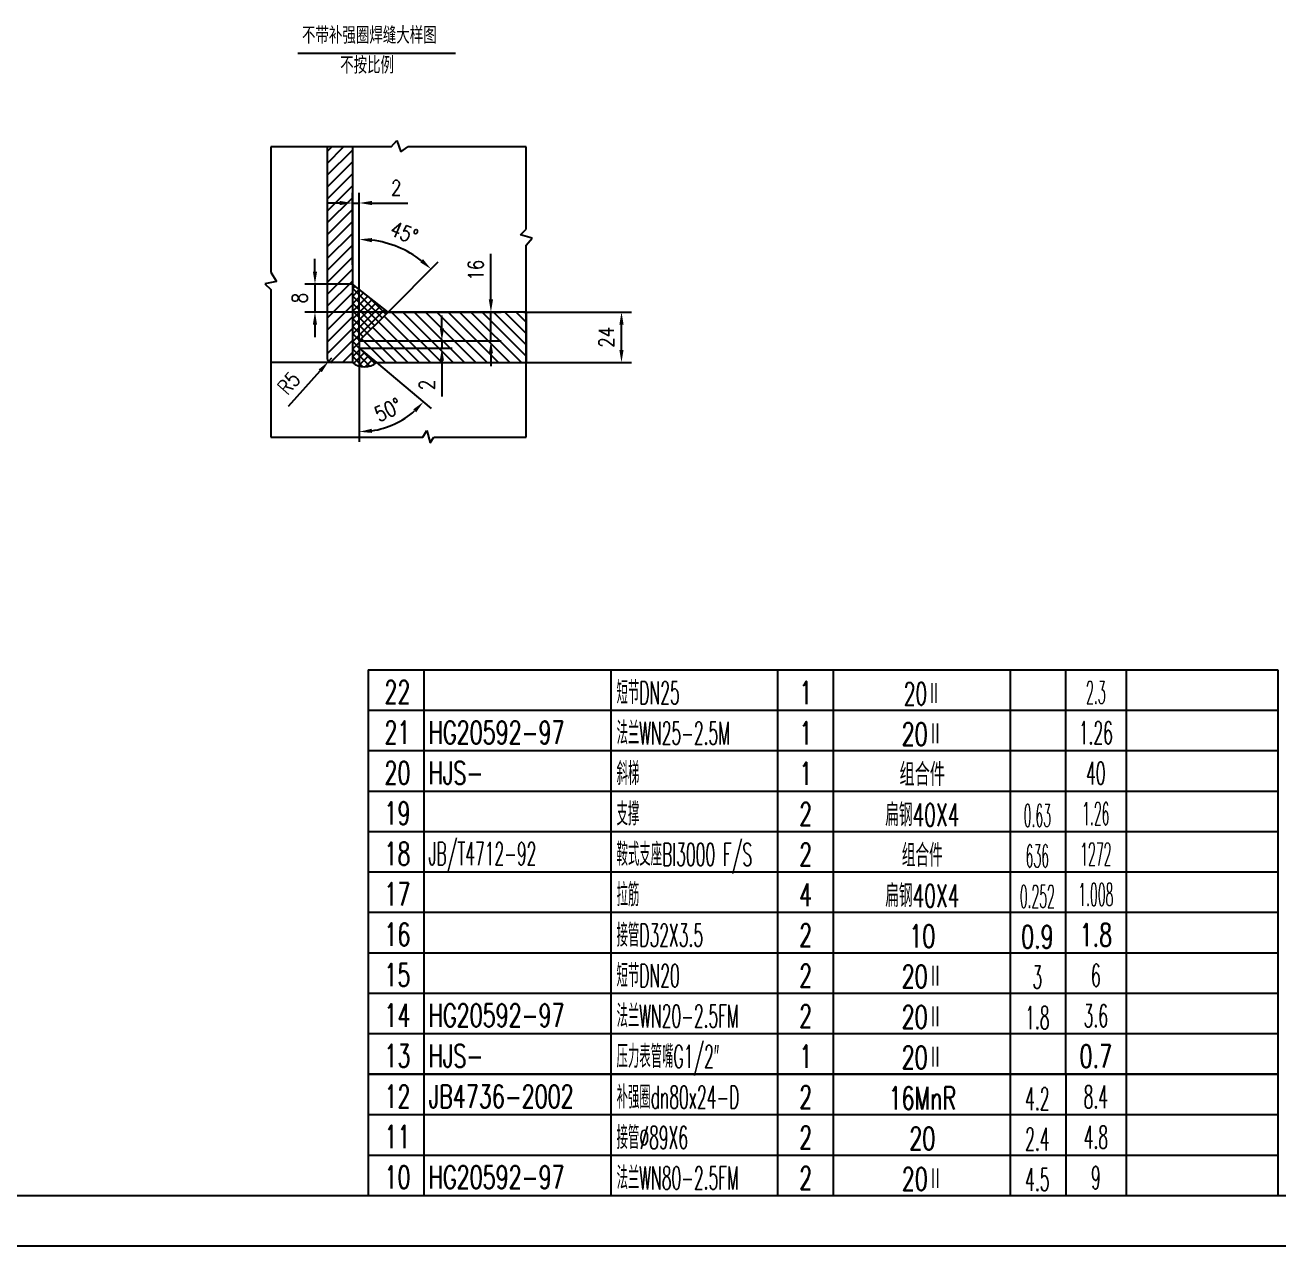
# Model space of a CAD drawing. Header units: millimetres. Extents: x 45700 to 70930, y -32425 to -14605.
# Drawn here: x 57793 to 65230, y -32425 to -25174 of the extents above; entities that cross this region are included whole.
import ezdxf
from ezdxf.enums import TextEntityAlignment as Align

# ---------------------------------------------------------------- set-up
doc = ezdxf.new("R2010")
doc.units = ezdxf.units.MM
doc.header["$LTSCALE"] = 300
doc.linetypes.add('CENTER', pattern=[2, 1.25, -0.25, 0.25, -0.25])
for name, color, linetype in [('1轮廓实线层', 7, 'Continuous'), ('2细线层', 4, 'Continuous'), ('3中心线层', 1, 'CENTER'), ('5剖面线层', 2, 'Continuous'), ('6文字层', 3, 'Continuous'), ('LAYER1', 7, 'Continuous'), ('LAYER2', 7, 'Continuous'), ('THK', 7, 'Continuous'), ('图框层', 7, 'Continuous')]:
    doc.layers.add(name, color=color, linetype=linetype)
doc.styles.add('PC_TEXTSTYLE', font='romans.shx', dxfattribs={"width": 0.8, "bigfont": 'hzfs.shx'})
doc.styles.add('TH_GBDIM', font='romans.shx', dxfattribs={"width": 0.8, "bigfont": 'gbcbig.shx'})
doc.dimstyles.new('TH_GBDIM', dxfattribs={"dimscale": 30, "dimtxt": 3, "dimasz": 2.5, "dimexe": 2, "dimexo": 0, "dimgap": 1.5, "dimtad": 1, "dimdec": 0, "dimzin": 0, "dimdsep": 46, "dimtxsty": 'TH_GBDIM', "dimcen": 2.5, "dimclrd": 130, "dimclre": 130, "dimclrt": 3, "dimadec": 0, "dimazin": 0, "dimtfac": 0.714286, "dimtdec": 0, "dimtmove": 0, "dimatfit": 3, "dimfxl": 0, "dimtolj": 1, "dimtzin": 0, "dimlwd": -1, "dimlwe": -1, "dimarcsym": 0})

# ---------------------------------------------------------------- blocks, each defined once
blk = doc.blocks.new('PC_MXB_BLOCK')
at = {"layer": '1轮廓实线层'}
for p, q in [((-180, 8), (-180, 0)), ((0, 8), (0, 0))]:
    blk.add_line(p, q, dxfattribs=at)
at = {"layer": '2细线层'}
for p, q in [((-180, 8), (0, 8)), ((-169, 8), (-169, 0)), ((-132, 8), (-132, 0)), ((-99, 8), (-99, 0)), ((-88, 8), (-88, 0)), ((-53, 8), (-53, 0)), ((-42, 8), (-42, 0)), ((-30, 8), (-30, 0)), ((-180, 0), (0, 0))]:
    blk.add_line(p, q, dxfattribs=at)
at = {"layer": '6文字层', "style": 'PC_TEXTSTYLE'}
for tag, width, p, p2 in [('序号', 0.769182, (-178.38, 1.35), (-170.09, 1.35)), ('代号', 3.14773, (-168.05, 1.35), (-134.11, 1.35)), ('名称', 2.802424, (-130.87, 1.2), (-100.28, 1.2)), ('数量', 0.817449, (-97.88, 1.2), (-89, 1.2)), ('材料', 2.943328, (-86.43, 1.01), (-54.3, 1.01)), ('单重', 0.854038, (-52.21, 0.89), (-43, 0.89)), ('总重', 0.958888, (-41.2, 1.27), (-30.86, 1.27)), ('备注', 2.494074, (-28.61, 1.02), (-1.16, 1.02))]:
    blk.add_attdef(tag, text='', height=4.5, dxfattribs=dict(at, width=width)).set_placement(p, p2, align=Align.FIT)
blk = doc.blocks.new('*D62')
at = {"layer": '1轮廓实线层', "color": 130}
for p, q in [((60754.2, -26878.3), (61393.3, -26878.3)), ((61333.3, -27103.3), (61333.3, -26953.3)), ((60768.2, -27178.3), (61393.3, -27178.3))]:
    blk.add_line(p, q, dxfattribs=at)
for points in [[(61320.8, -26953.3), (61345.8, -26953.3), (61333.3, -26878.3)], [(61320.8, -27103.3), (61345.8, -27103.3), (61333.3, -27178.3)]]:
    blk.add_solid(points, dxfattribs=at)
at = {"layer": 'Defpoints', "color": 0}
for p in [(60754.2, -26878.3), (61333.3, -26878.3), (60768.2, -27178.3)]:
    blk.add_point(p, dxfattribs=at)
at = {"layer": '1轮廓实线层', "color": 3, "insert": (61243.3, -27028.3), "char_height": 90, "attachment_point": 5, "rotation": 90, "style": 'TH_GBDIM'}
blk.add_mtext('\\A1;24', dxfattribs=at)
blk = doc.blocks.new('*D63')
at = {"layer": '1轮廓实线层', "color": 130}
for p, q in [((59611.1, -27153.3), (59594.4, -27171.9)), ((59356.9, -27437.9), (59544.5, -27227.9))]:
    blk.add_line(p, q, dxfattribs=at)
blk.add_solid([(59535.1, -27219.5), (59553.8, -27236.2), (59594.4, -27171.9)], dxfattribs=at)
at = {"layer": 'Defpoints', "color": 0}
for p in [(59594.4, -27171.9), (59611.1, -27153.3)]:
    blk.add_point(p, dxfattribs=at)
at = {"layer": '1轮廓实线层', "color": 3, "insert": (59358.6, -27300.9), "char_height": 90, "attachment_point": 5, "rotation": 48.22832, "style": 'TH_GBDIM'}
blk.add_mtext('\\A1;R5', dxfattribs=at)
blk = doc.blocks.new('*D64')
at = {"layer": '1轮廓实线层', "color": 130}
for p, q in [((59777, -27092.5), (59777, -27649.5)), ((59879.2, -27178.3), (60203.7, -27450.5))]:
    blk.add_line(p, q, dxfattribs=at)
blk.add_arc((59777, -27092.5), 497, 278.65423, 311.34577, dxfattribs=at)
for points in [[(60096.4, -27456.9), (60114.2, -27474.3), (60157.7, -27412)], [(59852.7, -27596.3), (59850.8, -27571.4), (59777, -27589.5)]]:
    blk.add_solid(points, dxfattribs=at)
at = {"layer": 'Defpoints', "color": 0}
for p in [(59777, -27049.5), (59777, -27092.5), (59777, -27092.5), (59879.2, -27178.3), (59919.5, -27568.6)]:
    blk.add_point(p, dxfattribs=at)
at = {"layer": '1轮廓实线层', "color": 3, "insert": (59947.9, -27459.1), "char_height": 90, "attachment_point": 5, "rotation": 25, "style": 'TH_GBDIM'}
blk.add_mtext('\\A1;50°', dxfattribs=at)
blk = doc.blocks.new('*D65')
at = {"layer": '1轮廓实线层', "color": 130}
for p, q in [((59777, -27049.5), (59777, -26386.9)), ((59948.2, -26878.3), (60245.5, -26580.9))]:
    blk.add_line(p, q, dxfattribs=at)
blk.add_arc((59777, -27049.5), 602.6, 52.1353, 82.8647, dxfattribs=at)
for points in [[(59851.1, -26464), (59852.6, -26439), (59777, -26446.9)], [(60155.1, -26564.4), (60138.6, -26583.1), (60203.1, -26623.4)]]:
    blk.add_solid(points, dxfattribs=at)
at = {"layer": 'Defpoints', "color": 0}
for p in [(60078.3, -26527.6), (59948.2, -26878.3), (59777, -27049.5), (59777, -27049.5), (59777, -27092.5)]:
    blk.add_point(p, dxfattribs=at)
at = {"layer": '1轮廓实线层', "color": 3, "insert": (60043, -26407.3), "char_height": 90, "attachment_point": 5, "rotation": 337.5, "style": 'TH_GBDIM'}
blk.add_mtext('\\A1;45°', dxfattribs=at)
blk = doc.blocks.new('*D66')
at = {"layer": '1轮廓实线层', "color": 130}
for p, q in [((59736.1, -26599), (59736.1, -26171)), ((59777, -26599), (59777, -26171)), ((59661.1, -26231), (59586.1, -26231)), ((59736.1, -26231), (59777, -26231)), ((59852, -26231), (60065, -26231))]:
    blk.add_line(p, q, dxfattribs=at)
for points in [[(59661.1, -26218.5), (59661.1, -26243.5), (59736.1, -26231)], [(59852, -26218.5), (59852, -26243.5), (59777, -26231)]]:
    blk.add_solid(points, dxfattribs=at)
at = {"layer": 'Defpoints', "color": 0}
for p in [(59777, -26231), (59736.1, -26599), (59777, -26599)]:
    blk.add_point(p, dxfattribs=at)
at = {"layer": '1轮廓实线层', "color": 3, "insert": (59996, -26141), "char_height": 90, "attachment_point": 5, "style": 'TH_GBDIM'}
blk.add_mtext('\\A1;2', dxfattribs=at)
blk = doc.blocks.new('*D67')
at = {"layer": '1轮廓实线层', "color": 130}
for p, q in [((60267.3, -26974.5), (60267.3, -26899.5)), ((59777, -27049.5), (60327.3, -27049.5)), ((60267.3, -27049.5), (60267.3, -27092.1)), ((59777, -27092.1), (60327.3, -27092.1)), ((60267.3, -27167.1), (60267.3, -27380.1))]:
    blk.add_line(p, q, dxfattribs=at)
for points in [[(60254.8, -26974.5), (60279.8, -26974.5), (60267.3, -27049.5)], [(60254.8, -27167.1), (60279.8, -27167.1), (60267.3, -27092.1)]]:
    blk.add_solid(points, dxfattribs=at)
at = {"layer": 'Defpoints', "color": 0}
for p in [(59777, -27049.5), (59777, -27092.1), (60267.3, -27092.1)]:
    blk.add_point(p, dxfattribs=at)
at = {"layer": '1轮廓实线层', "color": 3, "insert": (60177.3, -27311.1), "char_height": 90, "attachment_point": 5, "rotation": 90, "style": 'TH_GBDIM'}
blk.add_mtext('\\A1;2', dxfattribs=at)
blk = doc.blocks.new('*D68')
at = {"layer": '1轮廓实线层', "color": 130}
for p, q in [((60558.2, -26803.3), (60558.2, -26532)), ((59946.7, -26878.3), (60618.2, -26878.3)), ((60558.2, -27049.5), (60558.2, -26878.3)), ((59777, -27049.5), (60618.2, -27049.5)), ((60558.2, -27124.5), (60558.2, -27199.5))]:
    blk.add_line(p, q, dxfattribs=at)
for points in [[(60545.7, -26803.3), (60570.7, -26803.3), (60558.2, -26878.3)], [(60545.7, -27124.5), (60570.7, -27124.5), (60558.2, -27049.5)]]:
    blk.add_solid(points, dxfattribs=at)
at = {"layer": 'Defpoints', "color": 0}
for p in [(59946.7, -26878.3), (59777, -27049.5), (60558.2, -27049.5)]:
    blk.add_point(p, dxfattribs=at)
at = {"layer": '1轮廓实线层', "color": 3, "insert": (60468.2, -26630.1), "char_height": 90, "attachment_point": 5, "rotation": 90, "style": 'TH_GBDIM'}
blk.add_mtext('\\A1;16', dxfattribs=at)
blk = doc.blocks.new('*D69')
at = {"layer": '1轮廓实线层', "color": 130}
for p, q in [((59513.6, -26638.1), (59513.6, -26563.1)), ((59736.1, -26713.1), (59453.6, -26713.1)), ((59513.6, -26713.1), (59513.6, -26878.3)), ((59946.7, -26878.3), (59453.6, -26878.3)), ((59513.6, -26953.3), (59513.6, -27028.3))]:
    blk.add_line(p, q, dxfattribs=at)
for points in [[(59501.1, -26638.1), (59526.1, -26638.1), (59513.6, -26713.1)], [(59501.1, -26953.3), (59526.1, -26953.3), (59513.6, -26878.3)]]:
    blk.add_solid(points, dxfattribs=at)
at = {"layer": 'Defpoints', "color": 0}
for p in [(59736.1, -26713.1), (59513.6, -26878.3), (59946.7, -26878.3)]:
    blk.add_point(p, dxfattribs=at)
at = {"layer": '1轮廓实线层', "color": 3, "insert": (59423.6, -26795.7), "char_height": 90, "attachment_point": 5, "rotation": 90, "style": 'TH_GBDIM'}
blk.add_mtext('\\A1;8', dxfattribs=at)

msp = doc.modelspace()

# ---------------------------------------------------------------- hatches: boundary and pattern name
at = {"layer": '3中心线层'}
h = msp.add_hatch(dxfattribs=at)
h.set_pattern_fill('ANSI37', color=256, scale=10, style=0)
h.set_pattern_definition([(45, (-3011.65, 0), (-22.45064, 22.45064), []), (135, (-3011.65, 0), (-22.45064, -22.45064), [])])
h.paths.add_polyline_path([(59736.1, -26713.1), (59736.1, -27178.3, 0.354182), (59879.2, -27178.3), (59777, -27092.5), (59777, -27049.5), (59948.2, -26878.3)])
at = {"layer": '5剖面线层'}
h = msp.add_hatch(dxfattribs=at)
h.set_pattern_fill('_U', color=256, scale=50, angle=45, style=0, pattern_type=0)
h.set_pattern_definition([(45, (46463.303, -32471.8), (-35.35534, 35.35534), [])])
h.paths.add_polyline_path([(59736.1, -25898.1), (59586.1, -25898.1), (59586.1, -27153.3, 0.414214), (59611.1, -27178.3), (59736.1, -27178.3)])
h = msp.add_hatch(dxfattribs=at)
h.set_pattern_fill('ANSI31', color=256, scale=15, angle=90, style=0)
h.set_pattern_definition([(135, (-3011.65, 0), (-33.67596, -33.67596), [])])
h.paths.add_polyline_path([(59948.2, -26878.3), (59777, -27049.5), (59777, -27092.5), (59879.2, -27178.3), (60768.2, -27178.3), (60768.2, -26878.3)])

# ---------------------------------------------------------------- linework, layer by layer
for p, q in [((65230.4, -30684.7), (65230.4, -32124.7)), ((65230.4, -32124.7), (70630.4, -32124.7))]:
    msp.add_line(p, q)
at = {"layer": '1轮廓实线层'}
for p, q in [((59948.2, -26878.3), (59736.1, -26713.1)), ((59777, -27049.5), (59948.2, -26878.3)), ((59777, -27049.5), (59777, -27092.5)), ((59777, -27092.5), (59879.2, -27178.3)), ((59736.1, -27178.3), (59251.2, -27178.3)), ((46450.4, -32124.7), (70630.4, -32124.7))]:
    msp.add_line(p, q, dxfattribs=at)
msp.add_arc((59807.6, -27089.9), 113.7, 230.99353, 309.00647, dxfattribs=at)
at = {"layer": '2细线层'}
for p, q in [((59967, -25898.1), (59999.8, -25858.8)), ((59999.8, -25858.8), (60024.4, -25927.7)), ((59967, -25898.1), (59251.2, -25898.1)), ((59251.2, -25898.1), (59251.2, -26641.2)), ((60024.4, -25927.7), (60065.8, -25898.1)), ((60768.2, -25898.1), (60065.8, -25898.1)), ((60768.2, -26386.5), (60768.2, -25898.1)), ((60733.7, -26420.9), (60768.2, -26386.5)), ((60802.6, -26440.6), (60733.7, -26420.9)), ((60768.2, -26481.9), (60802.6, -26440.6)), ((60768.2, -27621.8), (60768.2, -26481.9)), ((59285.6, -26696.3), (59216.7, -26711.1)), ((59251.2, -26641.2), (59285.6, -26696.3)), ((59216.7, -26711.1), (59251.2, -26745.5)), ((59251.2, -26745.5), (59251.2, -27621.8)), ((60154, -27621.8), (60177.1, -27581.5)), ((60177.1, -27581.5), (60196.8, -27655.2)), ((59251.2, -27621.8), (60154, -27621.8)), ((60196.8, -27655.2), (60219.2, -27621.8)), ((60219.2, -27621.8), (60768.2, -27621.8)), ((45700.4, -32424.7), (70930.4, -32424.7))]:
    msp.add_line(p, q, dxfattribs=at)
at = {"layer": 'LAYER1'}
for p, q in [((60768.2, -26878.3), (60768.2, -27178.3)), ((60768.2, -27178.3), (60768.2, -26878.3))]:
    msp.add_line(p, q, dxfattribs=at)
at = {"layer": 'LAYER2'}
for p, q in [((59586.1, -25898.1), (59586.1, -27153.3)), ((59736.1, -25898.1), (59736.1, -27178.3)), ((60768.2, -26878.3), (59946.7, -26878.3)), ((59879.2, -27178.3), (60768.2, -27178.3))]:
    msp.add_line(p, q, dxfattribs=at)
msp.add_arc((59611.1, -27153.3), 25, 180, 270, dxfattribs=at)
at = {"layer": 'THK'}
msp.add_line((59412.8, -25341.8), (60348.3, -25341.8), dxfattribs=at)

# ---------------------------------------------------------------- block references
at = {"layer": '图框层'}
ref = msp.add_blockref('PC_MXB_BLOCK', (65230.2, -29243), dxfattribs=dict(at, xscale=30, yscale=30, zscale=30))
ref.add_attrib('材料', '20Ⅱ', dxfattribs={"layer": '6文字层', "height": 135, "style": 'PC_TEXTSTYLE', "width": 0.6}).set_placement((63119.1, -29212.6), align=Align.CENTER)
ref.add_attrib('序号', '22', dxfattribs={"layer": '6文字层', "height": 135, "style": 'PC_TEXTSTYLE', "width": 0.667}).set_placement((60003.1, -29202.5), align=Align.CENTER)
ref.add_attrib('名称', '短节DN25', (61304.2, -29207.1), dxfattribs={"layer": '6文字层', "height": 135, "style": 'PC_TEXTSTYLE', "width": 0.5})
ref.add_attrib('数量', '1', dxfattribs={"layer": '6文字层', "height": 135, "style": 'PC_TEXTSTYLE', "width": 0.667}).set_placement((62427, -29207.1), align=Align.CENTER)
ref.add_attrib('总重', '2.3', dxfattribs={"layer": '6文字层', "height": 135, "style": 'PC_TEXTSTYLE', "width": 0.4}).set_placement((64149.4, -29205), align=Align.CENTER)
ref = msp.add_blockref('PC_MXB_BLOCK', (65230.2, -29483), dxfattribs=dict(at, xscale=30, yscale=30, zscale=30))
ref.add_attrib('材料', '20Ⅱ', dxfattribs={"layer": '6文字层', "height": 135, "style": 'PC_TEXTSTYLE', "width": 0.667}).set_placement((63119.1, -29452.6), align=Align.CENTER)
ref.add_attrib('代号', 'HG20592-97', (60188.8, -29442.5), dxfattribs={"layer": '6文字层', "height": 135, "style": 'PC_TEXTSTYLE', "width": 0.667})
ref.add_attrib('序号', '21', dxfattribs={"layer": '6文字层', "height": 135, "style": 'PC_TEXTSTYLE', "width": 0.667}).set_placement((60003.1, -29442.5), align=Align.CENTER)
ref.add_attrib('名称', '法兰WN25-2.5M', (61304.2, -29447.1), dxfattribs={"layer": '6文字层', "height": 135, "style": 'PC_TEXTSTYLE', "width": 0.5})
ref.add_attrib('数量', '1', dxfattribs={"layer": '6文字层', "height": 135, "style": 'PC_TEXTSTYLE', "width": 0.667}).set_placement((62427, -29447.1), align=Align.CENTER)
ref.add_attrib('总重', '1.26', dxfattribs={"layer": '6文字层', "height": 135, "style": 'PC_TEXTSTYLE', "width": 0.5}).set_placement((64149.4, -29445), align=Align.CENTER)
ref = msp.add_blockref('PC_MXB_BLOCK', (65230.2, -29723), dxfattribs=dict(at, xscale=30, yscale=30, zscale=30))
ref.add_attrib('材料', '组合件', dxfattribs={"layer": '6文字层', "height": 135, "style": 'PC_TEXTSTYLE', "width": 0.667}).set_placement((63119.1, -29692.6), align=Align.CENTER)
ref.add_attrib('代号', 'HJS-', (60188.8, -29682.5), dxfattribs={"layer": '6文字层', "height": 135, "style": 'PC_TEXTSTYLE', "width": 0.667})
ref.add_attrib('序号', '20', dxfattribs={"layer": '6文字层', "height": 135, "style": 'PC_TEXTSTYLE', "width": 0.667}).set_placement((60003.1, -29682.5), align=Align.CENTER)
ref.add_attrib('名称', '斜梯', (61304.2, -29687.1), dxfattribs={"layer": '6文字层', "height": 135, "style": 'PC_TEXTSTYLE', "width": 0.5})
ref.add_attrib('数量', '1', dxfattribs={"layer": '6文字层', "height": 135, "style": 'PC_TEXTSTYLE', "width": 0.667}).set_placement((62427, -29687.1), align=Align.CENTER)
ref.add_attrib('总重', '40', dxfattribs={"layer": '6文字层', "height": 135, "style": 'PC_TEXTSTYLE', "width": 0.5}).set_placement((64149.4, -29685), align=Align.CENTER)
ref = msp.add_blockref('PC_MXB_BLOCK', (65230.2, -29963), dxfattribs=dict(at, xscale=30, yscale=30, zscale=30))
ref.add_attrib('材料', '扁钢40X4', dxfattribs={"layer": '6文字层', "height": 135, "style": 'PC_TEXTSTYLE', "width": 0.6}).set_placement((63119.1, -29932.6), align=Align.CENTER)
ref.add_attrib('序号', '19', dxfattribs={"layer": '6文字层', "height": 135, "style": 'PC_TEXTSTYLE', "width": 0.667}).set_placement((60003.1, -29922.5), align=Align.CENTER)
ref.add_attrib('名称', '支撑', (61304.2, -29927.1), dxfattribs={"layer": '6文字层', "height": 135, "style": 'PC_TEXTSTYLE', "width": 0.5})
ref.add_attrib('数量', '2', dxfattribs={"layer": '6文字层', "height": 135, "style": 'PC_TEXTSTYLE', "width": 0.667}).set_placement((62427, -29927.1), align=Align.CENTER)
ref.add_attrib('单重', '0.63', dxfattribs={"layer": '6文字层', "height": 135, "style": 'PC_TEXTSTYLE', "width": 0.4}).set_placement((63802.1, -29936.3), align=Align.CENTER)
ref.add_attrib('总重', '1.26', dxfattribs={"layer": '6文字层', "height": 135, "style": 'PC_TEXTSTYLE', "width": 0.4}).set_placement((64149.4, -29925), align=Align.CENTER)
ref = msp.add_blockref('PC_MXB_BLOCK', (65230.2, -30203), dxfattribs=dict(at, xscale=30, yscale=30, zscale=30))
ref.add_attrib('材料', '组合件', dxfattribs={"layer": '6文字层', "height": 135, "style": 'PC_TEXTSTYLE', "width": 0.6}).set_placement((63119.1, -30172.6), align=Align.CENTER)
ref.add_attrib('代号', 'JB/T4712-92', (60188.8, -30162.5), dxfattribs={"layer": '6文字层', "height": 135, "style": 'PC_TEXTSTYLE', "width": 0.5})
ref.add_attrib('序号', '18', dxfattribs={"layer": '6文字层', "height": 135, "style": 'PC_TEXTSTYLE', "width": 0.667}).set_placement((60003.1, -30162.5), align=Align.CENTER)
ref.add_attrib('名称', '鞍式支座BI3000 F/S', (61304.2, -30167.1), dxfattribs={"layer": '6文字层', "height": 135, "style": 'PC_TEXTSTYLE', "width": 0.5})
ref.add_attrib('数量', '2', dxfattribs={"layer": '6文字层', "height": 135, "style": 'PC_TEXTSTYLE', "width": 0.667}).set_placement((62427, -30167.1), align=Align.CENTER)
ref.add_attrib('单重', '636', dxfattribs={"layer": '6文字层', "height": 135, "style": 'PC_TEXTSTYLE', "width": 0.4}).set_placement((63802.1, -30176.3), align=Align.CENTER)
ref.add_attrib('总重', '1272', dxfattribs={"layer": '6文字层', "height": 135, "style": 'PC_TEXTSTYLE', "width": 0.4}).set_placement((64149.4, -30165), align=Align.CENTER)
ref = msp.add_blockref('PC_MXB_BLOCK', (65230.2, -30443), dxfattribs=dict(at, xscale=30, yscale=30, zscale=30))
ref.add_attrib('材料', '扁钢40X4', dxfattribs={"layer": '6文字层', "height": 135, "style": 'PC_TEXTSTYLE', "width": 0.6}).set_placement((63119.1, -30412.6), align=Align.CENTER)
ref.add_attrib('序号', '17', dxfattribs={"layer": '6文字层', "height": 135, "style": 'PC_TEXTSTYLE', "width": 0.667}).set_placement((60003.1, -30402.5), align=Align.CENTER)
ref.add_attrib('名称', '拉筋', (61304.2, -30407.1), dxfattribs={"layer": '6文字层', "height": 135, "style": 'PC_TEXTSTYLE', "width": 0.5})
ref.add_attrib('数量', '4', dxfattribs={"layer": '6文字层', "height": 135, "style": 'PC_TEXTSTYLE', "width": 0.667}).set_placement((62427, -30407.1), align=Align.CENTER)
ref.add_attrib('单重', '0.252', dxfattribs={"layer": '6文字层', "height": 135, "style": 'PC_TEXTSTYLE', "width": 0.4}).set_placement((63802.1, -30416.3), align=Align.CENTER)
ref.add_attrib('总重', '1.008', dxfattribs={"layer": '6文字层', "height": 135, "style": 'PC_TEXTSTYLE', "width": 0.4}).set_placement((64149.4, -30405), align=Align.CENTER)
ref = msp.add_blockref('PC_MXB_BLOCK', (65230.2, -30683), dxfattribs=dict(at, xscale=30, yscale=30, zscale=30))
ref.add_attrib('材料', '10', dxfattribs={"layer": '6文字层', "height": 135, "style": 'PC_TEXTSTYLE', "width": 0.667}).set_placement((63119.1, -30652.6), align=Align.CENTER)
ref.add_attrib('序号', '16', dxfattribs={"layer": '6文字层', "height": 135, "style": 'PC_TEXTSTYLE', "width": 0.667}).set_placement((60003.1, -30642.5), align=Align.CENTER)
ref.add_attrib('名称', '接管D32X3.5', (61304.2, -30647.1), dxfattribs={"layer": '6文字层', "height": 135, "style": 'PC_TEXTSTYLE', "width": 0.5})
ref.add_attrib('数量', '2', dxfattribs={"layer": '6文字层', "height": 135, "style": 'PC_TEXTSTYLE', "width": 0.667}).set_placement((62427, -30647.1), align=Align.CENTER)
ref.add_attrib('单重', '0.9', dxfattribs={"layer": '6文字层', "height": 135, "style": 'PC_TEXTSTYLE', "width": 0.667}).set_placement((63802.1, -30656.3), align=Align.CENTER)
ref.add_attrib('总重', '1.8', dxfattribs={"layer": '6文字层', "height": 135, "style": 'PC_TEXTSTYLE', "width": 0.667}).set_placement((64149.4, -30645), align=Align.CENTER)
ref = msp.add_blockref('PC_MXB_BLOCK', (65230.2, -30923), dxfattribs=dict(at, xscale=30, yscale=30, zscale=30))
ref.add_attrib('材料', '20Ⅱ', dxfattribs={"layer": '6文字层', "height": 135, "style": 'PC_TEXTSTYLE', "width": 0.667}).set_placement((63119.1, -30892.6), align=Align.CENTER)
ref.add_attrib('序号', '15', dxfattribs={"layer": '6文字层', "height": 135, "style": 'PC_TEXTSTYLE', "width": 0.667}).set_placement((60003.1, -30882.5), align=Align.CENTER)
ref.add_attrib('名称', '短节DN20', (61304.2, -30887.1), dxfattribs={"layer": '6文字层', "height": 135, "style": 'PC_TEXTSTYLE', "width": 0.5})
ref.add_attrib('数量', '2', dxfattribs={"layer": '6文字层', "height": 135, "style": 'PC_TEXTSTYLE', "width": 0.667}).set_placement((62427, -30887.1), align=Align.CENTER)
ref.add_attrib('单重', '3', dxfattribs={"layer": '6文字层', "height": 135, "style": 'PC_TEXTSTYLE', "width": 0.5}).set_placement((63802.1, -30896.3), align=Align.CENTER)
ref.add_attrib('总重', '6', dxfattribs={"layer": '6文字层', "height": 135, "style": 'PC_TEXTSTYLE', "width": 0.5}).set_placement((64149.4, -30885), align=Align.CENTER)
ref = msp.add_blockref('PC_MXB_BLOCK', (65230.2, -31163), dxfattribs=dict(at, xscale=30, yscale=30, zscale=30))
ref.add_attrib('材料', '20Ⅱ', dxfattribs={"layer": '6文字层', "height": 135, "style": 'PC_TEXTSTYLE', "width": 0.667}).set_placement((63119.1, -31132.6), align=Align.CENTER)
ref.add_attrib('代号', 'HG20592-97', (60188.8, -31122.5), dxfattribs={"layer": '6文字层', "height": 135, "style": 'PC_TEXTSTYLE', "width": 0.667})
ref.add_attrib('序号', '14', dxfattribs={"layer": '6文字层', "height": 135, "style": 'PC_TEXTSTYLE', "width": 0.667}).set_placement((60003.1, -31122.5), align=Align.CENTER)
ref.add_attrib('名称', '法兰WN20-2.5FM', (61304.2, -31127.1), dxfattribs={"layer": '6文字层', "height": 135, "style": 'PC_TEXTSTYLE', "width": 0.5})
ref.add_attrib('数量', '2', dxfattribs={"layer": '6文字层', "height": 135, "style": 'PC_TEXTSTYLE', "width": 0.667}).set_placement((62427, -31127.1), align=Align.CENTER)
ref.add_attrib('单重', '1.8', dxfattribs={"layer": '6文字层', "height": 135, "style": 'PC_TEXTSTYLE', "width": 0.5}).set_placement((63802.1, -31136.3), align=Align.CENTER)
ref.add_attrib('总重', '3.6', dxfattribs={"layer": '6文字层', "height": 135, "style": 'PC_TEXTSTYLE', "width": 0.5}).set_placement((64149.4, -31125), align=Align.CENTER)
ref = msp.add_blockref('PC_MXB_BLOCK', (65230.2, -31403), dxfattribs=dict(at, xscale=30, yscale=30, zscale=30))
ref.add_attrib('材料', '20Ⅱ', dxfattribs={"layer": '6文字层', "height": 135, "style": 'PC_TEXTSTYLE', "width": 0.667}).set_placement((63119.1, -31372.6), align=Align.CENTER)
ref.add_attrib('代号', 'HJS-', (60188.8, -31362.5), dxfattribs={"layer": '6文字层', "height": 135, "style": 'PC_TEXTSTYLE', "width": 0.667})
ref.add_attrib('序号', '13', dxfattribs={"layer": '6文字层', "height": 135, "style": 'PC_TEXTSTYLE', "width": 0.667}).set_placement((60003.1, -31362.5), align=Align.CENTER)
ref.add_attrib('名称', '压力表管嘴G1/2″', (61304.2, -31367.1), dxfattribs={"layer": '6文字层', "height": 135, "style": 'PC_TEXTSTYLE', "width": 0.5})
ref.add_attrib('数量', '1', dxfattribs={"layer": '6文字层', "height": 135, "style": 'PC_TEXTSTYLE', "width": 0.667}).set_placement((62427, -31367.1), align=Align.CENTER)
ref.add_attrib('总重', '0.7', dxfattribs={"layer": '6文字层', "height": 135, "style": 'PC_TEXTSTYLE', "width": 0.667}).set_placement((64149.4, -31365), align=Align.CENTER)
ref = msp.add_blockref('PC_MXB_BLOCK', (65230.4, -31644.7), dxfattribs=dict(at, xscale=30, yscale=30, zscale=30))
ref.add_attrib('材料', '16MnR', dxfattribs={"layer": '6文字层', "height": 135, "style": 'PC_TEXTSTYLE', "width": 0.667}).set_placement((63119.3, -31614.4), align=Align.CENTER)
ref.add_attrib('代号', 'JB4736-2002', (60189, -31604.2), dxfattribs={"layer": '6文字层', "height": 135, "style": 'PC_TEXTSTYLE', "width": 0.667})
ref.add_attrib('序号', '12', dxfattribs={"layer": '6文字层', "height": 135, "style": 'PC_TEXTSTYLE', "width": 0.667}).set_placement((60003.3, -31604.2), align=Align.CENTER)
ref.add_attrib('名称', '补强圈dn80x24-D', (61304.4, -31608.8), dxfattribs={"layer": '6文字层', "height": 135, "style": 'PC_TEXTSTYLE', "width": 0.5})
ref.add_attrib('数量', '2', dxfattribs={"layer": '6文字层', "height": 135, "style": 'PC_TEXTSTYLE', "width": 0.667}).set_placement((62427.2, -31608.8), align=Align.CENTER)
ref.add_attrib('单重', '4.2', dxfattribs={"layer": '6文字层', "height": 135, "style": 'PC_TEXTSTYLE', "width": 0.5}).set_placement((63802.3, -31618.1), align=Align.CENTER)
ref.add_attrib('总重', '8.4', dxfattribs={"layer": '6文字层', "height": 135, "style": 'PC_TEXTSTYLE', "width": 0.5}).set_placement((64149.6, -31606.7), align=Align.CENTER)
ref = msp.add_blockref('PC_MXB_BLOCK', (65230.4, -31884.7), dxfattribs=dict(at, xscale=30, yscale=30, zscale=30))
ref.add_attrib('材料', '20', dxfattribs={"layer": '6文字层', "height": 135, "style": 'PC_TEXTSTYLE', "width": 0.667}).set_placement((63119.3, -31854.4), align=Align.CENTER)
ref.add_attrib('序号', '11', dxfattribs={"layer": '6文字层', "height": 135, "style": 'PC_TEXTSTYLE', "width": 0.667}).set_placement((60003.3, -31844.2), align=Align.CENTER)
ref.add_attrib('名称', '接管%%c89X6', (61304.4, -31848.8), dxfattribs={"layer": '6文字层', "height": 135, "style": 'PC_TEXTSTYLE', "width": 0.5})
ref.add_attrib('数量', '2', dxfattribs={"layer": '6文字层', "height": 135, "style": 'PC_TEXTSTYLE', "width": 0.667}).set_placement((62427.2, -31848.8), align=Align.CENTER)
ref.add_attrib('单重', '2.4', dxfattribs={"layer": '6文字层', "height": 135, "style": 'PC_TEXTSTYLE', "width": 0.5}).set_placement((63802.3, -31858.1), align=Align.CENTER)
ref.add_attrib('总重', '4.8', dxfattribs={"layer": '6文字层', "height": 135, "style": 'PC_TEXTSTYLE', "width": 0.5}).set_placement((64149.6, -31846.7), align=Align.CENTER)
ref = msp.add_blockref('PC_MXB_BLOCK', (65230.4, -32124.7), dxfattribs=dict(at, xscale=30, yscale=30, zscale=30))
ref.add_attrib('材料', '20Ⅱ', dxfattribs={"layer": '6文字层', "height": 135, "style": 'PC_TEXTSTYLE', "width": 0.667}).set_placement((63119.3, -32094.4), align=Align.CENTER)
ref.add_attrib('代号', 'HG20592-97', (60189, -32084.2), dxfattribs={"layer": '6文字层', "height": 135, "style": 'PC_TEXTSTYLE', "width": 0.667})
ref.add_attrib('序号', '10', dxfattribs={"layer": '6文字层', "height": 135, "style": 'PC_TEXTSTYLE', "width": 0.667}).set_placement((60003.3, -32084.2), align=Align.CENTER)
ref.add_attrib('名称', '法兰WN80-2.5FM', (61304.4, -32088.8), dxfattribs={"layer": '6文字层', "height": 135, "style": 'PC_TEXTSTYLE', "width": 0.5})
ref.add_attrib('数量', '2', dxfattribs={"layer": '6文字层', "height": 135, "style": 'PC_TEXTSTYLE', "width": 0.667}).set_placement((62427.2, -32088.8), align=Align.CENTER)
ref.add_attrib('单重', '4.5', dxfattribs={"layer": '6文字层', "height": 135, "style": 'PC_TEXTSTYLE', "width": 0.5}).set_placement((63802.3, -32098.1), align=Align.CENTER)
ref.add_attrib('总重', '9', dxfattribs={"layer": '6文字层', "height": 135, "style": 'PC_TEXTSTYLE', "width": 0.5}).set_placement((64149.6, -32086.7), align=Align.CENTER)

# ---------------------------------------------------------------- texts
at = {"layer": '6文字层', "char_height": 100, "width": 1609.496, "attachment_point": 1, "style": 'PC_TEXTSTYLE'}
for s, insert in [('不带补强圈焊缝大样图', (59436.4, -25185)), ('不按比例', (59663.2, -25362.6))]:
    msp.add_mtext(s, dxfattribs=dict(at, insert=insert))

# ---------------------------------------------------------------- dimensions: what is measured, and where the dimension line sits
at = {"layer": '1轮廓实线层'}
dim = msp.add_linear_dim(base=(59777, -26231), p1=(59736.1, -26599), p2=(59777, -26599), text='2', dimstyle='TH_GBDIM', dxfattribs=at)
dim.commit()
dim.dimension.update_dxf_attribs({"geometry": '*D66', "text_midpoint": (59996, -26141)})
for base, line1, line2, picture, middle in [((60078.3, -26527.6), ((59777, -27049.5), (59777, -27092.5)), ((59777, -27049.5), (59948.2, -26878.3)), '*D65', (60043, -26407.3)), ((59919.5, -27568.6), ((59777, -27092.5), (59879.2, -27178.3)), ((59777, -27049.5), (59777, -27092.5)), '*D64', (59947.9, -27459.1))]:
    dim = msp.add_angular_dim_2l(base=base, line1=line1, line2=line2, dimstyle='TH_GBDIM', dxfattribs=at)
    dim.commit()
    dim.dimension.update_dxf_attribs({"geometry": picture, "text_midpoint": middle})
for base, p1, p2, text, picture, middle in [((60558.2, -27049.5), (59946.7, -26878.3), (59777, -27049.5), '16', '*D68', (60558.2, -26630.1)), ((60267.3, -27092.1), (59777, -27049.5), (59777, -27092.1), '2', '*D67', (60267.3, -27311.1))]:
    dim = msp.add_linear_dim(base=base, p1=p1, p2=p2, angle=90, text=text, dimstyle='TH_GBDIM', dxfattribs=at)
    dim.commit()
    dim.dimension.update_dxf_attribs({"geometry": picture, "text_midpoint": middle, "dimtype": 160})
for base, p1, p2, text, picture, middle in [((59513.6, -26878.3), (59736.1, -26713.1), (59946.7, -26878.3), '8', '*D69', (59423.6, -26795.7)), ((61333.3, -26878.3), (60768.2, -27178.3), (60754.2, -26878.3), '24', '*D62', (61243.3, -27028.3))]:
    dim = msp.add_linear_dim(base=base, p1=p1, p2=p2, angle=90, text=text, dimstyle='TH_GBDIM', dxfattribs=at)
    dim.commit()
    dim.dimension.update_dxf_attribs({"geometry": picture, "text_midpoint": middle})
dim = msp.add_radius_dim(center=(59611.1, -27153.3), mpoint=(59594.4, -27171.9), text='R5', dimstyle='TH_GBDIM', dxfattribs=at)
dim.commit()
dim.dimension.update_dxf_attribs({"geometry": '*D63', "text_midpoint": (59358.6, -27300.9)})

doc.saveas('drawing.dxf')
